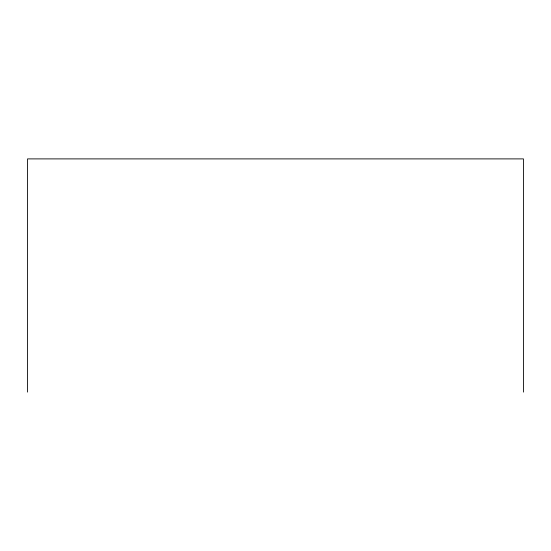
<?xml version="1.0" encoding="UTF-8"?>
<svg xmlns="http://www.w3.org/2000/svg" width="551" height="551" viewBox="0 0 551 551"><rect width="100%" height="100%" fill="white"/><g stroke="black" fill="none" stroke-linecap="round" stroke-linejoin="round"><path stroke-width="0.83" d="M523.45 392.105L523.45 158.895L27.55 158.895L27.55 392.105"/></g></svg>
